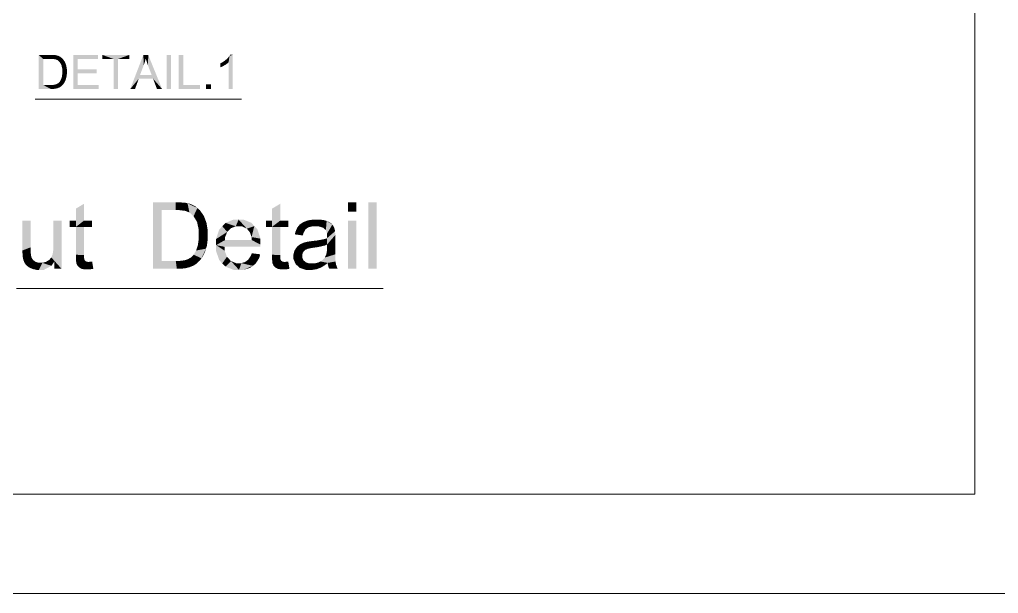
# Model space of a CAD drawing. Header units: millimetres. Extents: x 2 to 579, y 1 to 405.
# Drawn here: x 230.86 to 261.84, y 77.1 to 95.27 of the extents above; entities that cross this region are included whole.
import ezdxf

# ---------------------------------------------------------------- set-up
doc = ezdxf.new("R2010")
doc.units = ezdxf.units.MM
doc.linetypes.add('XKITLINE00', pattern=[0])
doc.layers.add('GraphicObject', color=6, linetype='Continuous', lineweight=0)
doc.layers.add('LinkedObject', color=7, linetype='Continuous', lineweight=0)

# ---------------------------------------------------------------- blocks, each defined once
blk = doc.blocks.new('*A3')
at = {"layer": 'GraphicObject', "color": 3, "linetype": 'XKITLINE00', "lineweight": 0}
blk.add_line((154.262, 77.096), (288.822, 77.096), dxfattribs=at)
blk = doc.blocks.new('*A4')
at = {"layer": 'LinkedObject'}
for points in [[(231.468, 94.15), (231.611, 94.023), (231.468, 93.07)], [(231.838, 94.023), (231.468, 94.15), (231.84, 94.15)], [(231.611, 94.023), (231.468, 94.15), (231.838, 94.023)], [(231.468, 93.07), (231.611, 94.023), (231.611, 93.198)], [(231.84, 94.15), (231.902, 94.023), (231.838, 94.023)], [(231.903, 94.15), (231.902, 94.023), (231.84, 94.15)], [(231.903, 94.15), (231.994, 94.012), (231.902, 94.023)], [(231.999, 94.143), (231.994, 94.012), (231.903, 94.15)], [(232.032, 94.135), (231.994, 94.012), (231.999, 94.143)], [(232.032, 94.135), (232.023, 94.001), (231.994, 94.012)], [(232.023, 94.001), (232.032, 94.135), (232.063, 93.985)], [(232.158, 94.086), (232.032, 94.135), (232.079, 94.124)], [(232.191, 94.058), (232.032, 94.135), (232.158, 94.086)], [(232.13, 93.924), (232.032, 94.135), (232.191, 94.058)], [(232.063, 93.985), (232.032, 94.135), (232.13, 93.924)], [(232.191, 94.058), (232.158, 93.879), (232.13, 93.924)], [(232.233, 94.022), (232.158, 93.879), (232.191, 94.058)], [(232.297, 93.929), (232.158, 93.879), (232.233, 94.022)], [(232.158, 93.879), (232.297, 93.929), (232.186, 93.834)], [(232.186, 93.834), (232.297, 93.929), (232.318, 93.873)], [(232.702, 93.693), (232.559, 93.07), (232.559, 94.15)], [(232.702, 93.693), (232.559, 94.15), (232.702, 94.023)], [(233.34, 94.023), (232.559, 94.15), (233.34, 94.15)], [(232.702, 94.023), (232.559, 94.15), (233.34, 94.023)], [(233.482, 94.15), (233.837, 94.023), (233.482, 94.023)], [(233.979, 94.023), (233.837, 94.023), (233.482, 94.15)], [(233.979, 94.023), (233.482, 94.15), (234.337, 94.15)], [(233.837, 93.07), (233.979, 94.023), (233.979, 93.07)], [(233.837, 94.023), (233.979, 94.023), (233.837, 93.07)], [(233.979, 94.023), (234.337, 94.15), (234.337, 94.023)], [(234.78, 94.15), (234.794, 93.83), (234.365, 93.07)], [(234.794, 93.83), (234.78, 94.15), (234.813, 93.882)], [(234.813, 93.882), (234.78, 94.15), (234.842, 93.985)], [(234.842, 93.985), (234.78, 94.15), (234.853, 94.037)], [(234.934, 94.15), (234.853, 94.037), (234.78, 94.15)], [(234.853, 94.037), (234.934, 94.15), (234.866, 93.993)], [(234.866, 93.993), (234.934, 94.15), (234.904, 93.881)], [(234.904, 93.881), (234.934, 94.15), (234.929, 93.812)], [(234.929, 93.812), (234.934, 94.15), (235.042, 93.514)], [(235.042, 93.514), (234.934, 94.15), (235.087, 93.398)], [(235.087, 93.398), (234.934, 94.15), (235.374, 93.07)], [(235.656, 94.15), (235.513, 93.07), (235.513, 94.15)], [(235.656, 93.07), (235.513, 93.07), (235.656, 94.15)], [(236.044, 94.15), (235.902, 93.07), (235.902, 94.15)], [(236.044, 93.198), (235.902, 93.07), (236.044, 94.15)], [(237.269, 93.91), (237.314, 93.801), (237.213, 93.884)], [(237.213, 93.884), (237.314, 93.801), (237.213, 93.756)], [(237.391, 93.847), (237.269, 93.91), (237.366, 93.973)], [(237.314, 93.801), (237.269, 93.91), (237.352, 93.824)], [(237.352, 93.824), (237.269, 93.91), (237.391, 93.847)], [(237.407, 94.01), (237.478, 93.915), (237.366, 93.973)], [(237.366, 93.973), (237.478, 93.915), (237.391, 93.847)], [(237.391, 93.847), (237.478, 93.915), (237.454, 93.893)], [(237.478, 93.915), (237.407, 94.01), (237.449, 94.048)], [(237.508, 94.12), (237.478, 93.915), (237.449, 94.048)], [(237.478, 93.07), (237.508, 94.12), (237.61, 93.07)], [(237.478, 93.915), (237.508, 94.12), (237.478, 93.07)], [(237.61, 94.155), (237.508, 94.12), (237.525, 94.155)], [(237.61, 93.07), (237.508, 94.12), (237.61, 94.155)], [(232.318, 93.873), (232.214, 93.703), (232.186, 93.834)], [(232.339, 93.817), (232.214, 93.703), (232.318, 93.873)], [(232.361, 93.689), (232.214, 93.703), (232.339, 93.817)], [(232.361, 93.616), (232.214, 93.703), (232.361, 93.689)], [(232.214, 93.703), (232.361, 93.616), (232.214, 93.619)], [(232.361, 93.616), (232.214, 93.557), (232.214, 93.619)], [(232.361, 93.555), (232.214, 93.557), (232.361, 93.616)], [(232.702, 93.565), (232.559, 93.07), (232.702, 93.693)], [(232.702, 93.198), (232.559, 93.07), (232.702, 93.565)], [(233.3, 93.565), (232.702, 93.693), (233.3, 93.693)], [(232.702, 93.565), (232.702, 93.693), (233.3, 93.565)], [(234.365, 93.07), (234.794, 93.83), (234.675, 93.514)], [(237.213, 93.756), (237.314, 93.801), (237.244, 93.767)], [(232.16, 93.143), (232.04, 93.228), (232.088, 93.256)], [(232.106, 93.274), (232.187, 93.161), (232.088, 93.256)], [(232.088, 93.256), (232.187, 93.161), (232.16, 93.143)], [(232.258, 93.241), (232.106, 93.274), (232.132, 93.299)], [(232.236, 93.21), (232.106, 93.274), (232.258, 93.241)], [(232.187, 93.161), (232.106, 93.274), (232.236, 93.21)], [(232.171, 93.368), (232.258, 93.241), (232.132, 93.299)], [(232.332, 93.398), (232.171, 93.368), (232.2, 93.453)], [(232.318, 93.351), (232.171, 93.368), (232.332, 93.398)], [(232.281, 93.272), (232.171, 93.368), (232.318, 93.351)], [(232.258, 93.241), (232.171, 93.368), (232.281, 93.272)], [(232.214, 93.557), (232.361, 93.555), (232.2, 93.453)], [(232.2, 93.453), (232.361, 93.555), (232.332, 93.398)], [(232.332, 93.398), (232.361, 93.555), (232.346, 93.446)], [(234.635, 93.398), (234.365, 93.07), (234.675, 93.514)], [(234.365, 93.07), (234.635, 93.398), (234.516, 93.07)], [(234.675, 93.514), (235.087, 93.398), (234.635, 93.398)], [(235.042, 93.514), (235.087, 93.398), (234.675, 93.514)], [(235.087, 93.398), (235.374, 93.07), (235.212, 93.07)], [(231.611, 93.198), (231.858, 93.07), (231.468, 93.07)], [(231.842, 93.198), (231.858, 93.07), (231.611, 93.198)], [(231.842, 93.198), (231.907, 93.07), (231.858, 93.07)], [(231.895, 93.198), (231.907, 93.07), (231.842, 93.198)], [(232.031, 93.089), (231.895, 93.198), (231.979, 93.208)], [(231.993, 93.08), (231.895, 93.198), (232.031, 93.089)], [(231.907, 93.07), (231.895, 93.198), (231.993, 93.08)], [(232.009, 93.218), (232.031, 93.089), (231.979, 93.208)], [(232.04, 93.228), (232.031, 93.089), (232.009, 93.218)], [(232.031, 93.089), (232.04, 93.228), (232.069, 93.098)], [(232.133, 93.125), (232.04, 93.228), (232.16, 93.143)], [(232.069, 93.098), (232.04, 93.228), (232.133, 93.125)], [(232.559, 93.07), (232.702, 93.198), (233.365, 93.07)], [(233.365, 93.07), (232.702, 93.198), (233.365, 93.198)], [(235.902, 93.07), (236.044, 93.198), (236.576, 93.07)], [(236.576, 93.07), (236.044, 93.198), (236.576, 93.198)], [(236.918, 93.222), (236.767, 93.07), (236.767, 93.222)], [(236.918, 93.07), (236.767, 93.07), (236.918, 93.222)], [(232.902, 89.436), (232.643, 88.903), (232.643, 89.281)], [(232.643, 88.903), (232.902, 89.436), (232.643, 88.703)], [(232.902, 88.903), (232.643, 88.703), (232.902, 89.436)], [(235.08, 89.482), (235.358, 89.234), (235.08, 87.376)], [(235.8, 89.234), (235.08, 89.482), (235.804, 89.482)], [(235.358, 89.234), (235.08, 89.482), (235.8, 89.234)], [(235.08, 87.376), (235.358, 89.234), (235.358, 87.625)], [(235.804, 89.482), (235.924, 89.234), (235.8, 89.234)], [(235.927, 89.482), (235.924, 89.234), (235.804, 89.482)], [(235.927, 89.482), (236.105, 89.212), (235.924, 89.234)], [(236.114, 89.467), (236.105, 89.212), (235.927, 89.482)], [(236.179, 89.452), (236.105, 89.212), (236.114, 89.467)], [(236.179, 89.452), (236.161, 89.191), (236.105, 89.212)], [(236.161, 89.191), (236.179, 89.452), (236.238, 89.16)], [(236.424, 89.356), (236.179, 89.452), (236.269, 89.431)], [(236.488, 89.301), (236.179, 89.452), (236.424, 89.356)], [(236.37, 89.042), (236.179, 89.452), (236.488, 89.301)], [(236.238, 89.16), (236.179, 89.452), (236.37, 89.042)], [(236.488, 89.301), (236.424, 88.953), (236.37, 89.042)], [(236.571, 89.231), (236.424, 88.953), (236.488, 89.301)], [(236.695, 89.051), (236.424, 88.953), (236.571, 89.231)], [(239.111, 89.436), (238.851, 88.903), (238.851, 89.281)], [(238.851, 88.903), (239.111, 89.436), (238.851, 88.703)], [(239.111, 88.903), (238.851, 88.703), (239.111, 89.436)], [(241.516, 89.482), (241.257, 89.185), (241.257, 89.482)], [(241.516, 89.185), (241.257, 89.185), (241.516, 89.482)], [(242.16, 89.482), (241.901, 87.376), (241.901, 89.482)], [(242.16, 87.376), (241.901, 87.376), (242.16, 89.482)], [(236.424, 88.953), (236.695, 89.051), (236.479, 88.864)], [(236.479, 88.864), (236.695, 89.051), (236.737, 88.941)], [(236.737, 88.941), (236.533, 88.61), (236.479, 88.864)], [(236.778, 88.832), (236.533, 88.61), (236.737, 88.941)], [(237.794, 88.937), (237.379, 88.83), (237.636, 88.937)], [(237.707, 88.724), (237.379, 88.83), (237.794, 88.937)], [(237.707, 88.724), (237.794, 88.937), (237.796, 88.724)], [(237.794, 88.937), (237.894, 88.724), (237.796, 88.724)], [(238.197, 88.833), (237.794, 88.937), (237.947, 88.937)], [(238.293, 88.728), (237.794, 88.937), (238.197, 88.833)], [(238.054, 88.649), (237.794, 88.937), (238.293, 88.728)], [(237.894, 88.724), (237.794, 88.937), (238.054, 88.649)], [(240.166, 88.937), (239.918, 88.883), (239.992, 88.91)], [(240.135, 88.722), (239.918, 88.883), (240.166, 88.937)], [(240.135, 88.722), (240.166, 88.937), (240.226, 88.722)], [(240.226, 88.722), (240.166, 88.937), (240.324, 88.722)], [(240.264, 88.937), (240.324, 88.722), (240.166, 88.937)], [(240.52, 88.914), (240.264, 88.937), (240.362, 88.937)], [(240.581, 88.891), (240.264, 88.937), (240.52, 88.914)], [(240.471, 88.678), (240.264, 88.937), (240.581, 88.891)], [(240.324, 88.722), (240.264, 88.937), (240.471, 88.678)], [(231.213, 88.903), (230.954, 87.957), (230.954, 88.903)], [(231.213, 88.057), (230.954, 87.957), (231.213, 88.903)], [(232.19, 88.903), (231.931, 88.086), (231.931, 88.903)], [(232.19, 87.376), (231.931, 88.086), (232.19, 88.903)], [(232.451, 88.903), (232.643, 88.703), (232.451, 88.703)], [(232.643, 88.903), (232.643, 88.703), (232.451, 88.903)], [(232.902, 88.703), (232.643, 88.703), (232.902, 88.903)], [(232.643, 87.823), (232.902, 88.703), (232.902, 87.809)], [(232.643, 88.703), (232.902, 88.703), (232.643, 87.823)], [(233.159, 88.703), (232.902, 88.903), (233.159, 88.903)], [(232.902, 88.703), (232.902, 88.903), (233.159, 88.703)], [(236.819, 88.581), (236.533, 88.61), (236.778, 88.832)], [(236.819, 88.441), (236.533, 88.61), (236.819, 88.581)], [(236.533, 88.61), (236.819, 88.441), (236.533, 88.445)], [(237.28, 88.724), (237.082, 88.319), (237.181, 88.618)], [(237.436, 88.545), (237.082, 88.319), (237.28, 88.724)], [(237.379, 88.83), (237.557, 88.664), (237.28, 88.724)], [(237.28, 88.724), (237.557, 88.664), (237.436, 88.545)], [(237.557, 88.664), (237.379, 88.83), (237.707, 88.724)], [(238.054, 88.649), (238.293, 88.728), (238.116, 88.575)], [(238.293, 88.728), (238.156, 88.527), (238.116, 88.575)], [(238.156, 88.527), (238.293, 88.728), (238.205, 88.382)], [(238.205, 88.382), (238.293, 88.728), (238.487, 88.331)], [(238.487, 88.331), (238.293, 88.728), (238.39, 88.624)], [(238.66, 88.903), (238.851, 88.703), (238.66, 88.703)], [(238.851, 88.903), (238.851, 88.703), (238.66, 88.903)], [(239.111, 88.703), (238.851, 88.703), (239.111, 88.903)], [(238.851, 87.823), (239.111, 88.703), (239.111, 87.809)], [(238.851, 88.703), (239.111, 88.703), (238.851, 87.823)], [(239.367, 88.703), (239.111, 88.903), (239.367, 88.903)], [(239.111, 88.703), (239.111, 88.903), (239.367, 88.703)], [(239.689, 88.729), (239.576, 88.467), (239.65, 88.679)], [(239.914, 88.627), (239.576, 88.467), (239.689, 88.729)], [(239.65, 88.679), (239.576, 88.467), (239.593, 88.548)], [(239.849, 88.514), (239.576, 88.467), (239.914, 88.627)], [(239.729, 88.779), (240, 88.69), (239.689, 88.729)], [(239.914, 88.627), (239.689, 88.729), (239.957, 88.658)], [(239.957, 88.658), (239.689, 88.729), (240, 88.69)], [(239.843, 88.856), (240, 88.69), (239.729, 88.779)], [(239.918, 88.883), (240, 88.69), (239.843, 88.856)], [(240, 88.69), (239.918, 88.883), (240.135, 88.722)], [(240.471, 88.678), (240.581, 88.891), (240.52, 88.634)], [(240.52, 88.634), (240.581, 88.891), (240.557, 88.602)], [(240.581, 88.891), (240.593, 88.491), (240.557, 88.602)], [(240.761, 88.775), (240.593, 88.491), (240.581, 88.891)], [(240.732, 88.81), (240.581, 88.891), (240.642, 88.868)], [(240.761, 88.775), (240.581, 88.891), (240.732, 88.81)], [(240.79, 88.74), (240.593, 88.491), (240.761, 88.775)], [(240.83, 88.652), (240.593, 88.491), (240.79, 88.74)], [(240.841, 88.599), (240.593, 88.491), (240.83, 88.652)], [(241.516, 88.903), (241.257, 87.376), (241.257, 88.903)], [(241.516, 87.376), (241.257, 87.376), (241.516, 88.903)], [(236.533, 88.326), (236.819, 88.321), (236.505, 88.123)], [(236.505, 88.123), (236.819, 88.321), (236.763, 88.015)], [(236.819, 88.441), (236.533, 88.326), (236.533, 88.445)], [(236.819, 88.321), (236.533, 88.326), (236.819, 88.441)], [(236.763, 88.015), (236.819, 88.321), (236.791, 88.108)], [(237.369, 88.386), (237.082, 88.319), (237.436, 88.545)], [(237.082, 88.319), (237.369, 88.386), (237.363, 88.286)], [(237.363, 88.286), (237.082, 88.127), (237.082, 88.319)], [(238.205, 88.382), (238.487, 88.331), (238.213, 88.286)], [(238.487, 88.142), (238.213, 88.286), (238.487, 88.331)], [(239.576, 88.467), (239.849, 88.514), (239.829, 88.433)], [(240.518, 88.319), (240.593, 88.143), (240.288, 88.275)], [(240.592, 88.345), (240.593, 88.143), (240.518, 88.319)], [(240.593, 88.405), (240.848, 88.566), (240.592, 88.371)], [(240.592, 88.371), (240.848, 88.566), (240.592, 88.345)], [(240.592, 88.345), (240.848, 88.566), (240.593, 88.143)], [(240.854, 88.361), (240.592, 88.048), (240.593, 88.143)], [(240.854, 88.016), (240.592, 88.048), (240.854, 88.361)], [(240.593, 88.491), (240.841, 88.599), (240.848, 88.566)], [(240.593, 88.491), (240.848, 88.566), (240.593, 88.412)], [(240.593, 88.412), (240.848, 88.566), (240.593, 88.405)], [(240.854, 88.447), (240.593, 88.143), (240.848, 88.566)], [(240.854, 88.361), (240.593, 88.143), (240.854, 88.447)], [(230.954, 87.957), (231.213, 88.057), (231.213, 87.956)], [(231.931, 87.988), (232.19, 87.376), (231.91, 87.839)], [(231.931, 88.086), (232.19, 87.376), (231.931, 87.988)], [(236.373, 87.822), (236.763, 88.015), (236.62, 87.709)], [(236.45, 87.955), (236.763, 88.015), (236.373, 87.822)], [(236.477, 88.039), (236.763, 88.015), (236.45, 87.955)], [(236.763, 88.015), (236.477, 88.039), (236.505, 88.123)], [(236.62, 87.709), (236.763, 88.015), (236.663, 87.769)], [(236.663, 87.769), (236.763, 88.015), (236.735, 87.923)], [(237.363, 88.286), (238.487, 88.142), (237.082, 88.127)], [(238.487, 88.131), (237.082, 88.127), (238.487, 88.142)], [(238.486, 88.096), (237.082, 88.127), (238.487, 88.131)], [(237.082, 88.127), (237.278, 87.549), (237.082, 87.941)], [(237.355, 87.948), (237.278, 87.549), (237.082, 88.127)], [(237.355, 87.948), (237.082, 88.127), (237.348, 88.073)], [(238.486, 88.073), (237.082, 88.127), (238.486, 88.096)], [(237.348, 88.073), (237.082, 88.127), (238.486, 88.073)], [(238.213, 88.286), (238.487, 88.142), (237.363, 88.286)], [(239.608, 88.03), (239.844, 87.909), (239.583, 87.984)], [(239.675, 88.104), (239.844, 87.909), (239.608, 88.03)], [(239.861, 87.937), (239.675, 88.104), (239.716, 88.132)], [(239.844, 87.909), (239.675, 88.104), (239.861, 87.937)], [(239.757, 88.16), (239.912, 87.979), (239.716, 88.132)], [(239.716, 88.132), (239.912, 87.979), (239.861, 87.937)], [(239.85, 88.203), (239.912, 87.979), (239.757, 88.16)], [(239.902, 88.217), (239.912, 87.979), (239.85, 88.203)], [(239.94, 88.227), (239.979, 88.008), (239.902, 88.217)], [(239.912, 87.979), (239.902, 88.217), (239.945, 87.993)], [(239.945, 87.993), (239.902, 88.217), (239.979, 88.008)], [(240.055, 88.247), (240.091, 88.033), (239.94, 88.227)], [(239.94, 88.227), (240.091, 88.033), (239.979, 88.008)], [(240.131, 88.256), (240.171, 88.045), (240.055, 88.247)], [(240.055, 88.247), (240.171, 88.045), (240.091, 88.033)], [(240.288, 88.275), (240.312, 88.065), (240.131, 88.256)], [(240.131, 88.256), (240.312, 88.065), (240.171, 88.045)], [(240.288, 88.275), (240.593, 88.143), (240.312, 88.065)], [(240.312, 88.065), (240.593, 88.143), (240.523, 88.114)], [(240.571, 87.833), (240.854, 88.016), (240.854, 87.836)], [(240.592, 87.962), (240.854, 88.016), (240.571, 87.833)], [(240.854, 88.016), (240.592, 87.962), (240.592, 88.048)], [(230.954, 87.957), (231.213, 87.956), (230.954, 87.875)], [(231.213, 87.956), (230.962, 87.754), (230.954, 87.875)], [(231.221, 87.819), (230.962, 87.754), (231.213, 87.956)], [(230.962, 87.754), (231.221, 87.819), (230.97, 87.716)], [(230.97, 87.716), (231.221, 87.819), (231.229, 87.784)], [(231.241, 87.733), (230.97, 87.716), (231.229, 87.784)], [(230.97, 87.716), (231.241, 87.733), (230.981, 87.659)], [(230.981, 87.659), (231.241, 87.733), (231.021, 87.563)], [(231.021, 87.563), (231.241, 87.733), (231.049, 87.524)], [(231.049, 87.524), (231.241, 87.733), (231.293, 87.653)], [(231.959, 87.602), (231.796, 87.655), (231.868, 87.736)], [(231.889, 87.788), (232.19, 87.376), (231.868, 87.736)], [(231.868, 87.736), (232.19, 87.376), (231.959, 87.602)], [(231.91, 87.839), (232.19, 87.376), (231.889, 87.788)], [(232.902, 87.809), (232.643, 87.706), (232.643, 87.823)], [(232.902, 87.754), (232.643, 87.706), (232.902, 87.809)], [(232.902, 87.754), (232.675, 87.517), (232.643, 87.706)], [(232.643, 87.706), (232.675, 87.517), (232.659, 87.553)], [(232.909, 87.682), (232.675, 87.517), (232.902, 87.754)], [(232.916, 87.666), (232.675, 87.517), (232.909, 87.682)], [(236.193, 87.683), (236.177, 87.412), (236.134, 87.663)], [(236.177, 87.412), (236.193, 87.683), (236.25, 87.43)], [(236.428, 87.518), (236.193, 87.683), (236.288, 87.737)], [(236.376, 87.483), (236.193, 87.683), (236.428, 87.518)], [(236.25, 87.43), (236.193, 87.683), (236.376, 87.483)], [(236.323, 87.773), (236.48, 87.553), (236.288, 87.737)], [(236.288, 87.737), (236.48, 87.553), (236.428, 87.518)], [(236.62, 87.709), (236.323, 87.773), (236.373, 87.822)], [(236.576, 87.648), (236.323, 87.773), (236.62, 87.709)], [(236.48, 87.553), (236.323, 87.773), (236.576, 87.648)], [(237.082, 87.941), (237.278, 87.549), (237.18, 87.652)], [(237.426, 87.755), (237.278, 87.549), (237.355, 87.948)], [(237.278, 87.549), (237.426, 87.755), (237.376, 87.446)], [(237.49, 87.689), (237.376, 87.446), (237.426, 87.755)], [(237.554, 87.622), (237.376, 87.446), (237.49, 87.689)], [(238.101, 87.667), (238.478, 87.835), (238.33, 87.536)], [(238.181, 87.787), (238.478, 87.835), (238.101, 87.667)], [(238.478, 87.835), (238.181, 87.787), (238.211, 87.869)], [(238.33, 87.536), (238.478, 87.835), (238.447, 87.718)], [(239.111, 87.809), (238.851, 87.706), (238.851, 87.823)], [(239.111, 87.754), (238.851, 87.706), (239.111, 87.809)], [(239.111, 87.754), (238.883, 87.517), (238.851, 87.706)], [(238.851, 87.706), (238.883, 87.517), (238.867, 87.553)], [(239.117, 87.682), (238.883, 87.517), (239.111, 87.754)], [(239.124, 87.666), (238.883, 87.517), (239.117, 87.682)], [(239.583, 87.984), (239.532, 87.779), (239.557, 87.937)], [(239.826, 87.881), (239.532, 87.779), (239.583, 87.984)], [(239.557, 87.937), (239.532, 87.779), (239.532, 87.835)], [(239.808, 87.82), (239.532, 87.779), (239.826, 87.881)], [(239.532, 87.779), (239.808, 87.82), (239.808, 87.786)], [(239.808, 87.734), (239.532, 87.779), (239.808, 87.786)], [(239.532, 87.779), (239.808, 87.734), (239.532, 87.684)], [(239.532, 87.684), (239.808, 87.734), (239.599, 87.527)], [(239.583, 87.984), (239.844, 87.909), (239.826, 87.881)], [(239.599, 87.527), (239.808, 87.734), (239.667, 87.465)], [(239.667, 87.465), (239.808, 87.734), (239.847, 87.648)], [(240.438, 87.643), (240.854, 87.836), (240.863, 87.608)], [(240.523, 87.732), (240.854, 87.836), (240.438, 87.643)], [(240.55, 87.789), (240.854, 87.836), (240.523, 87.732)], [(240.854, 87.836), (240.55, 87.789), (240.571, 87.833)], [(231.049, 87.524), (231.293, 87.653), (231.078, 87.485)], [(231.078, 87.485), (231.293, 87.653), (231.165, 87.42)], [(231.165, 87.42), (231.293, 87.653), (231.223, 87.394)], [(231.223, 87.394), (231.293, 87.653), (231.332, 87.624)], [(231.371, 87.595), (231.223, 87.394), (231.332, 87.624)], [(231.223, 87.394), (231.371, 87.595), (231.282, 87.368)], [(231.282, 87.368), (231.371, 87.595), (231.407, 87.342)], [(231.475, 87.342), (231.371, 87.595), (231.469, 87.566)], [(231.407, 87.342), (231.371, 87.595), (231.475, 87.342)], [(231.527, 87.566), (231.475, 87.342), (231.469, 87.566)], [(231.585, 87.566), (231.87, 87.472), (231.475, 87.342)], [(231.585, 87.566), (231.475, 87.342), (231.527, 87.566)], [(231.475, 87.342), (231.87, 87.472), (231.628, 87.342)], [(231.694, 87.596), (231.87, 87.472), (231.585, 87.566)], [(231.745, 87.625), (231.87, 87.472), (231.694, 87.596)], [(231.796, 87.655), (231.87, 87.472), (231.745, 87.625)], [(231.87, 87.472), (231.796, 87.655), (231.959, 87.602)], [(231.959, 87.602), (232.19, 87.376), (231.959, 87.376)], [(232.675, 87.517), (232.916, 87.666), (232.922, 87.651)], [(232.675, 87.517), (232.922, 87.651), (232.69, 87.481)], [(232.69, 87.481), (232.922, 87.651), (232.745, 87.422)], [(232.745, 87.422), (232.922, 87.651), (232.784, 87.4)], [(232.784, 87.4), (232.922, 87.651), (232.944, 87.625)], [(232.944, 87.625), (232.822, 87.377), (232.784, 87.4)], [(232.96, 87.616), (232.822, 87.377), (232.944, 87.625)], [(232.975, 87.607), (232.822, 87.377), (232.96, 87.616)], [(232.822, 87.377), (232.975, 87.607), (232.931, 87.355)], [(232.931, 87.355), (232.975, 87.607), (233.002, 87.355)], [(233.002, 87.355), (232.975, 87.607), (233.018, 87.597)], [(233.018, 87.597), (233.045, 87.355), (233.002, 87.355)], [(233.047, 87.597), (233.045, 87.355), (233.018, 87.597)], [(233.047, 87.597), (233.142, 87.367), (233.045, 87.355)], [(233.068, 87.597), (233.142, 87.367), (233.047, 87.597)], [(233.142, 87.367), (233.068, 87.597), (233.124, 87.602)], [(233.197, 87.378), (233.124, 87.602), (233.159, 87.606)], [(233.142, 87.367), (233.124, 87.602), (233.197, 87.378)], [(235.358, 87.625), (235.839, 87.376), (235.08, 87.376)], [(235.807, 87.625), (235.839, 87.376), (235.358, 87.625)], [(235.807, 87.625), (235.934, 87.376), (235.839, 87.376)], [(235.911, 87.625), (235.934, 87.376), (235.807, 87.625)], [(236.177, 87.412), (235.911, 87.625), (236.075, 87.644)], [(236.103, 87.394), (235.911, 87.625), (236.177, 87.412)], [(235.934, 87.376), (235.911, 87.625), (236.103, 87.394)], [(236.134, 87.663), (236.177, 87.412), (236.075, 87.644)], [(237.554, 87.622), (237.808, 87.342), (237.376, 87.446)], [(237.376, 87.446), (237.808, 87.342), (237.641, 87.342)], [(237.713, 87.555), (237.808, 87.342), (237.554, 87.622)], [(237.809, 87.555), (237.808, 87.342), (237.713, 87.555)], [(237.88, 87.555), (238.245, 87.472), (237.808, 87.342)], [(237.88, 87.555), (237.808, 87.342), (237.809, 87.555)], [(237.808, 87.342), (238.245, 87.472), (237.941, 87.342)], [(238.001, 87.593), (238.245, 87.472), (237.88, 87.555)], [(237.941, 87.342), (238.245, 87.472), (238.159, 87.407)], [(238.051, 87.63), (238.33, 87.536), (238.001, 87.593)], [(238.245, 87.472), (238.001, 87.593), (238.33, 87.536)], [(238.101, 87.667), (238.33, 87.536), (238.051, 87.63)], [(238.883, 87.517), (239.124, 87.666), (239.131, 87.651)], [(238.883, 87.517), (239.131, 87.651), (238.899, 87.481)], [(238.899, 87.481), (239.131, 87.651), (238.953, 87.422)], [(238.953, 87.422), (239.131, 87.651), (238.992, 87.4)], [(238.992, 87.4), (239.131, 87.651), (239.153, 87.625)], [(239.153, 87.625), (239.031, 87.377), (238.992, 87.4)], [(239.168, 87.616), (239.031, 87.377), (239.153, 87.625)], [(239.183, 87.607), (239.031, 87.377), (239.168, 87.616)], [(239.031, 87.377), (239.183, 87.607), (239.14, 87.355)], [(239.14, 87.355), (239.183, 87.607), (239.21, 87.355)], [(239.21, 87.355), (239.183, 87.607), (239.227, 87.597)], [(239.227, 87.597), (239.253, 87.355), (239.21, 87.355)], [(239.255, 87.597), (239.253, 87.355), (239.227, 87.597)], [(239.255, 87.597), (239.351, 87.367), (239.253, 87.355)], [(239.277, 87.597), (239.351, 87.367), (239.255, 87.597)], [(239.351, 87.367), (239.277, 87.597), (239.333, 87.602)], [(239.405, 87.378), (239.333, 87.602), (239.367, 87.606)], [(239.351, 87.367), (239.333, 87.602), (239.405, 87.378)], [(239.847, 87.648), (239.734, 87.404), (239.667, 87.465)], [(239.886, 87.614), (239.734, 87.404), (239.847, 87.648)], [(239.925, 87.579), (239.734, 87.404), (239.886, 87.614)], [(239.734, 87.404), (239.925, 87.579), (239.927, 87.342)], [(240.052, 87.342), (239.925, 87.579), (240.039, 87.545)], [(239.927, 87.342), (239.925, 87.579), (240.052, 87.342)], [(240.039, 87.545), (240.128, 87.342), (240.052, 87.342)], [(240.114, 87.545), (240.128, 87.342), (240.039, 87.545)], [(240.189, 87.545), (240.128, 87.342), (240.114, 87.545)], [(240.128, 87.342), (240.189, 87.545), (240.271, 87.367)], [(240.337, 87.392), (240.189, 87.545), (240.322, 87.577)], [(240.271, 87.367), (240.189, 87.545), (240.337, 87.392)], [(240.614, 87.564), (240.322, 87.577), (240.38, 87.61)], [(240.542, 87.503), (240.322, 87.577), (240.614, 87.564)], [(240.404, 87.417), (240.322, 87.577), (240.542, 87.503)], [(240.337, 87.392), (240.322, 87.577), (240.404, 87.417)], [(240.438, 87.643), (240.863, 87.608), (240.38, 87.61)], [(240.863, 87.608), (240.614, 87.564), (240.38, 87.61)], [(240.614, 87.564), (240.863, 87.608), (240.62, 87.51)], [(240.62, 87.51), (240.863, 87.608), (240.871, 87.56)], [(240.871, 87.56), (240.646, 87.416), (240.62, 87.51)], [(240.879, 87.512), (240.646, 87.416), (240.871, 87.56)], [(240.879, 87.512), (240.667, 87.376), (240.646, 87.416)], [(240.912, 87.42), (240.667, 87.376), (240.879, 87.512)], [(240.667, 87.376), (240.912, 87.42), (240.936, 87.376)]]:
    blk.add_hatch(color=7, dxfattribs=at).paths.add_polyline_path(points, flags=17)
at = {"layer": 'LinkedObject', "color": 2, "linetype": 'XKITLINE00', "lineweight": 0}
for p, q in [((261.094, 151.731), (261.094, 80.239)), ((261.094, 80.239), (176.942, 80.239))]:
    blk.add_line(p, q, dxfattribs=at)
at = {"layer": 'LinkedObject', "color": 7, "linetype": 'XKITLINE00', "lineweight": 0}
for p, q in [((231.352, 92.751), (232.44, 92.751)), ((232.44, 92.751), (233.446, 92.751)), ((233.446, 92.751), (234.367, 92.751)), ((234.367, 92.751), (235.373, 92.751)), ((235.373, 92.751), (235.792, 92.751)), ((235.792, 92.751), (236.63, 92.751)), ((236.63, 92.751), (237.049, 92.751)), ((237.049, 92.751), (237.887, 92.751)), ((230.767, 86.753), (232.401, 86.753)), ((232.401, 86.753), (233.218, 86.753)), ((233.218, 86.753), (234.035, 86.753)), ((234.035, 86.753), (234.852, 86.753)), ((234.852, 86.753), (236.975, 86.753)), ((236.975, 86.753), (238.609, 86.753)), ((238.609, 86.753), (239.426, 86.753)), ((239.426, 86.753), (241.061, 86.753)), ((241.061, 86.753), (241.714, 86.753)), ((241.714, 86.753), (242.366, 86.753))]:
    blk.add_line(p, q, dxfattribs=at)

msp = doc.modelspace()

# ---------------------------------------------------------------- block references
at = {"lineweight": 0}
for name in ['*A3', '*A4']:
    msp.add_blockref(name, (0, 0), dxfattribs=at)

doc.saveas('drawing.dxf')
